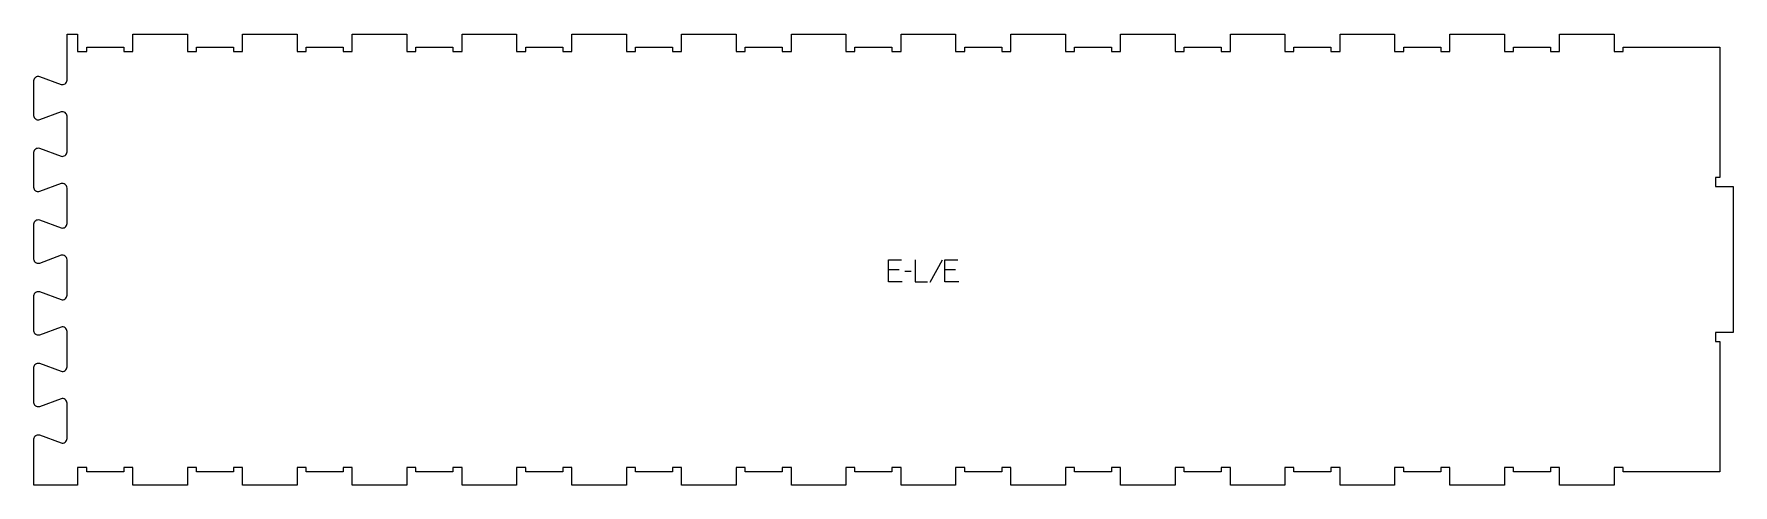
# Model space of a CAD drawing. Header units: millimetres. Extents: x -1165 to 1157, y -308 to 309.
import ezdxf

# ---------------------------------------------------------------- set-up
doc = ezdxf.new("R2010")
doc.units = ezdxf.units.MM
doc.layers.add('1_ANYTOOL_1MMDEEP_LABELS_S', color=2, linetype='Continuous', true_color=0xffff00)
doc.layers.add('4_ANYTOOL_CUTTHROUGH_OUTSI', color=5, linetype='Continuous', true_color=0x0000ff)

msp = doc.modelspace()

# ---------------------------------------------------------------- linework, layer by layer
at = {"layer": '1_ANYTOOL_1MMDEEP_LABELS_S'}
for p, q in [((17.7, -13.9), (3, -13.9)), ((34.2, -16.1), (25.4, -16.2)), ((76.5, -0.5), (59.4, -31.2)), ((94.6, -13.9), (80, -13.9))]:
    msp.add_line(p, q, dxfattribs=at)
for points in [[(21.9, -30), (3, -30), (3, 0), (20.8, 0)], [(39.3, 0), (39.3, -30), (56.4, -30)], [(98.9, -30), (80, -30), (80, 0), (97.8, 0)]]:
    msp.add_lwpolyline(points, dxfattribs=at)
at = {"layer": '4_ANYTOOL_CUTTHROUGH_OUTSI'}
msp.add_lwpolyline([(-1119.7, 245.6), (-1119.7, 308.6), (-1105.3, 308.6), (-1105.3, 284.9, 0.414214), (-1105, 284.6), (-1093, 284.6, 0.414214), (-1092.8, 284.9), (-1092.8, 290.6), (-1042.3, 290.6), (-1042.3, 284.9, 0.414214), (-1042, 284.6), (-1030, 284.6, 0.414214), (-1029.8, 284.9), (-1029.8, 308.6), (-955.3, 308.6), (-955.3, 284.9, 0.414214), (-955, 284.6), (-943, 284.6, 0.414214), (-942.8, 284.9), (-942.8, 290.6), (-892.3, 290.6), (-892.3, 284.9, 0.414214), (-892, 284.6), (-880, 284.6, 0.414214), (-879.8, 284.9), (-879.8, 308.6), (-805.3, 308.6), (-805.3, 284.9, 0.414214), (-805, 284.6), (-793, 284.6, 0.414214), (-792.8, 284.9), (-792.8, 290.6), (-742.3, 290.6), (-742.3, 284.9, 0.414214), (-742, 284.6), (-730, 284.6, 0.414214), (-729.8, 284.9), (-729.8, 308.6), (-655.3, 308.6), (-655.3, 284.9, 0.414214), (-655, 284.6), (-643, 284.6, 0.414214), (-642.8, 284.9), (-642.8, 290.6), (-592.3, 290.6), (-592.3, 284.9, 0.414214), (-592, 284.6), (-580, 284.6, 0.414214), (-579.8, 284.9), (-579.8, 308.6), (-505.3, 308.6), (-505.3, 284.9, 0.414214), (-505, 284.6), (-493, 284.6, 0.414214), (-492.8, 284.9), (-492.8, 290.6), (-442.3, 290.6), (-442.3, 284.9, 0.414214), (-442, 284.6), (-430, 284.6, 0.414214), (-429.8, 284.9), (-429.8, 308.6), (-355.3, 308.6), (-355.3, 284.9, 0.414214), (-355, 284.6), (-343, 284.6, 0.414214), (-342.8, 284.9), (-342.8, 290.6), (-292.3, 290.6), (-292.3, 284.9, 0.414214), (-292, 284.6), (-280, 284.6, 0.414214), (-279.8, 284.9), (-279.8, 308.6), (-205.3, 308.6), (-205.3, 284.9, 0.414214), (-205, 284.6), (-193, 284.6, 0.414214), (-192.8, 284.9), (-192.8, 290.6), (-142.3, 290.6), (-142.3, 284.9, 0.414214), (-142, 284.6), (-130, 284.6, 0.414214), (-129.8, 284.9), (-129.8, 308.6), (-55.3, 308.6), (-55.3, 284.9, 0.414214), (-55, 284.6), (-43, 284.6, 0.414214), (-42.8, 284.9), (-42.8, 290.6), (7.7, 290.6), (7.7, 284.9, 0.414214), (8, 284.6), (20, 284.6, 0.414214), (20.2, 284.9), (20.2, 308.6), (94.7, 308.6), (94.7, 284.9, 0.414214), (95, 284.6), (107, 284.6, 0.414214), (107.2, 284.9), (107.2, 290.6), (157.7, 290.6), (157.7, 284.9, 0.414214), (158, 284.6), (170, 284.6, 0.414214), (170.2, 284.9), (170.2, 308.6), (244.7, 308.6), (244.7, 284.9, 0.414214), (245, 284.6), (257, 284.6, 0.414214), (257.2, 284.9), (257.2, 290.6), (307.7, 290.6), (307.7, 284.9, 0.414214), (308, 284.6), (320, 284.6, 0.414214), (320.2, 284.9), (320.2, 308.6), (394.7, 308.6), (394.7, 284.9, 0.414214), (395, 284.6), (407, 284.6, 0.414214), (407.2, 284.9), (407.2, 290.6), (457.7, 290.6), (457.7, 284.9, 0.414214), (458, 284.6), (470, 284.6, 0.414214), (470.2, 284.9), (470.2, 308.6), (544.7, 308.6), (544.7, 284.9, 0.414214), (545, 284.6), (557, 284.6, 0.414214), (557.2, 284.9), (557.2, 290.6), (607.7, 290.6), (607.7, 284.9, 0.414214), (608, 284.6), (620, 284.6, 0.414214), (620.2, 284.9), (620.2, 308.6), (694.7, 308.6), (694.7, 284.9, 0.414214), (695, 284.6), (707, 284.6, 0.414214), (707.2, 284.9), (707.2, 290.6), (757.7, 290.6), (757.7, 284.9, 0.414214), (758, 284.6), (770, 284.6, 0.414214), (770.2, 284.9), (770.2, 308.6), (844.7, 308.6), (844.7, 284.9, 0.414214), (845, 284.6), (857, 284.6, 0.414214), (857.2, 284.9), (857.2, 290.6), (907.7, 290.6), (907.7, 284.9, 0.414214), (908, 284.6), (920, 284.6, 0.414214), (920.2, 284.9), (920.2, 308.6), (994.7, 308.6), (994.7, 284.9, 0.414214), (995, 284.6), (1007, 284.6, 0.414214), (1007.2, 284.9), (1007.2, 290.6), (1139.2, 290.6), (1139.2, 112.6), (1133.5, 112.6, 0.414214), (1133.2, 112.4), (1133.2, 100.4, 0.414214), (1133.5, 100.1), (1157.2, 100.1), (1157.2, -99.4), (1133.5, -99.4, 0.414214), (1133.2, -99.6), (1133.2, -111.6, 0.414214), (1133.5, -111.9), (1139.2, -111.9), (1139.2, -289.9), (1007.2, -289.9), (1007.2, -284.1, 0.414214), (1007, -283.9), (995, -283.9, 0.414214), (994.7, -284.1), (994.7, -307.9), (920.2, -307.9), (920.2, -284.1, 0.414214), (920, -283.9), (908, -283.9, 0.414214), (907.7, -284.1), (907.7, -289.9), (857.2, -289.9), (857.2, -284.1, 0.414214), (857, -283.9), (845, -283.9, 0.414214), (844.7, -284.1), (844.7, -307.9), (770.2, -307.9), (770.2, -284.1, 0.414214), (770, -283.9), (758, -283.9, 0.414214), (757.7, -284.1), (757.7, -289.9), (707.2, -289.9), (707.2, -284.1, 0.414214), (707, -283.9), (695, -283.9, 0.414214), (694.7, -284.1), (694.7, -307.9), (620.2, -307.9), (620.2, -284.1, 0.414214), (620, -283.9), (608, -283.9, 0.414214), (607.7, -284.1), (607.7, -289.9), (557.2, -289.9), (557.2, -284.1, 0.414214), (557, -283.9), (545, -283.9, 0.414214), (544.7, -284.1), (544.7, -307.9), (470.2, -307.9), (470.2, -284.1, 0.414214), (470, -283.9), (458, -283.9, 0.414214), (457.7, -284.1), (457.7, -289.9), (407.2, -289.9), (407.2, -284.1, 0.414214), (407, -283.9), (395, -283.9, 0.414214), (394.7, -284.1), (394.7, -307.9), (320.2, -307.9), (320.2, -284.1, 0.414214), (320, -283.9), (308, -283.9, 0.414214), (307.7, -284.1), (307.7, -289.9), (257.2, -289.9), (257.2, -284.1, 0.414214), (257, -283.9), (245, -283.9, 0.414214), (244.7, -284.1), (244.7, -307.9), (170.2, -307.9), (170.2, -284.1, 0.414214), (170, -283.9), (158, -283.9, 0.414214), (157.7, -284.1), (157.7, -289.9), (107.2, -289.9), (107.2, -284.1, 0.414214), (107, -283.9), (95, -283.9, 0.414214), (94.7, -284.1), (94.7, -307.9), (20.2, -307.9), (20.2, -284.1, 0.414214), (20, -283.9), (8, -283.9, 0.414214), (7.7, -284.1), (7.7, -289.9), (-42.8, -289.9), (-42.8, -284.1, 0.414214), (-43, -283.9), (-55, -283.9, 0.414214), (-55.3, -284.1), (-55.3, -307.9), (-129.8, -307.9), (-129.8, -284.1, 0.414214), (-130, -283.9), (-142, -283.9, 0.414214), (-142.3, -284.1), (-142.3, -289.9), (-192.8, -289.9), (-192.8, -284.1, 0.414214), (-193, -283.9), (-205, -283.9, 0.414214), (-205.3, -284.1), (-205.3, -307.9), (-279.8, -307.9), (-279.8, -284.1, 0.414214), (-280, -283.9), (-292, -283.9, 0.414214), (-292.3, -284.1), (-292.3, -289.9), (-342.8, -289.9), (-342.8, -284.1, 0.414214), (-343, -283.9), (-355, -283.9, 0.414214), (-355.3, -284.1), (-355.3, -307.9), (-429.8, -307.9), (-429.8, -284.1, 0.414214), (-430, -283.9), (-442, -283.9, 0.414214), (-442.3, -284.1), (-442.3, -289.9), (-492.8, -289.9), (-492.8, -284.1, 0.414214), (-493, -283.9), (-505, -283.9, 0.414214), (-505.3, -284.1), (-505.3, -307.9), (-579.8, -307.9), (-579.8, -284.1, 0.414214), (-580, -283.9), (-592, -283.9, 0.414214), (-592.3, -284.1), (-592.3, -289.9), (-642.8, -289.9), (-642.8, -284.1, 0.414214), (-643, -283.9), (-655, -283.9, 0.414214), (-655.3, -284.1), (-655.3, -307.9), (-729.8, -307.9), (-729.8, -284.1, 0.414214), (-730, -283.9), (-742, -283.9, 0.414214), (-742.3, -284.1), (-742.3, -289.9), (-792.8, -289.9), (-792.8, -284.1, 0.414214), (-793, -283.9), (-805, -283.9, 0.414214), (-805.3, -284.1), (-805.3, -307.9), (-879.8, -307.9), (-879.8, -284.1, 0.414214), (-880, -283.9), (-892, -283.9, 0.414214), (-892.3, -284.1), (-892.3, -289.9), (-942.8, -289.9), (-942.8, -284.1, 0.414214), (-943, -283.9), (-955, -283.9, 0.414214), (-955.3, -284.1), (-955.3, -307.9), (-1029.8, -307.9), (-1029.8, -284.1, 0.414214), (-1030, -283.9), (-1042, -283.9, 0.414214), (-1042.3, -284.1), (-1042.3, -289.9), (-1092.8, -289.9), (-1092.8, -284.1, 0.414214), (-1093, -283.9), (-1105, -283.9, 0.414214), (-1105.3, -284.1), (-1105.3, -307.9), (-1164.9, -307.9), (-1164.9, -244.9, -0.501977), (-1157.5, -239.4), (-1127.7, -250.4, 0.015604), (-1127.7, -250.4, 0.502397), (-1119.7, -244.4), (-1119.7, -195.9, 0.503222), (-1127.7, -189.9), (-1157.5, -200.9, -0.501976), (-1164.9, -195.4), (-1164.9, -146.9, -0.501976), (-1157.5, -141.4), (-1127.7, -152.4, 0.503225), (-1119.7, -146.4), (-1119.7, -97.9, 0.503222), (-1127.7, -91.9), (-1157.5, -102.9, -0.501976), (-1164.9, -97.4), (-1164.9, -48.9, -0.501976), (-1157.5, -43.4), (-1127.7, -54.4, 0.503225), (-1119.7, -48.4), (-1119.7, 0.1, 0.503222), (-1127.7, 6.1), (-1157.5, -4.9, -0.501976), (-1164.9, 0.6), (-1164.9, 49.1, -0.501976), (-1157.5, 54.6), (-1127.7, 43.6, 0.503225), (-1119.7, 49.6), (-1119.7, 98.1, 0.503222), (-1127.7, 104.1), (-1157.5, 93.1, -0.501976), (-1164.9, 98.6), (-1164.9, 147.1, -0.501976), (-1157.5, 152.6), (-1127.7, 141.6, 0.503225), (-1119.7, 147.6), (-1119.7, 196.1, 0.503222), (-1127.7, 202.1), (-1157.5, 191.1, -0.501976), (-1164.9, 196.6), (-1164.9, 245.1, -0.501976), (-1157.5, 250.6), (-1127.7, 239.6, 0.503225)], format="xyb", close=True, dxfattribs=at)

doc.saveas('drawing.dxf')
